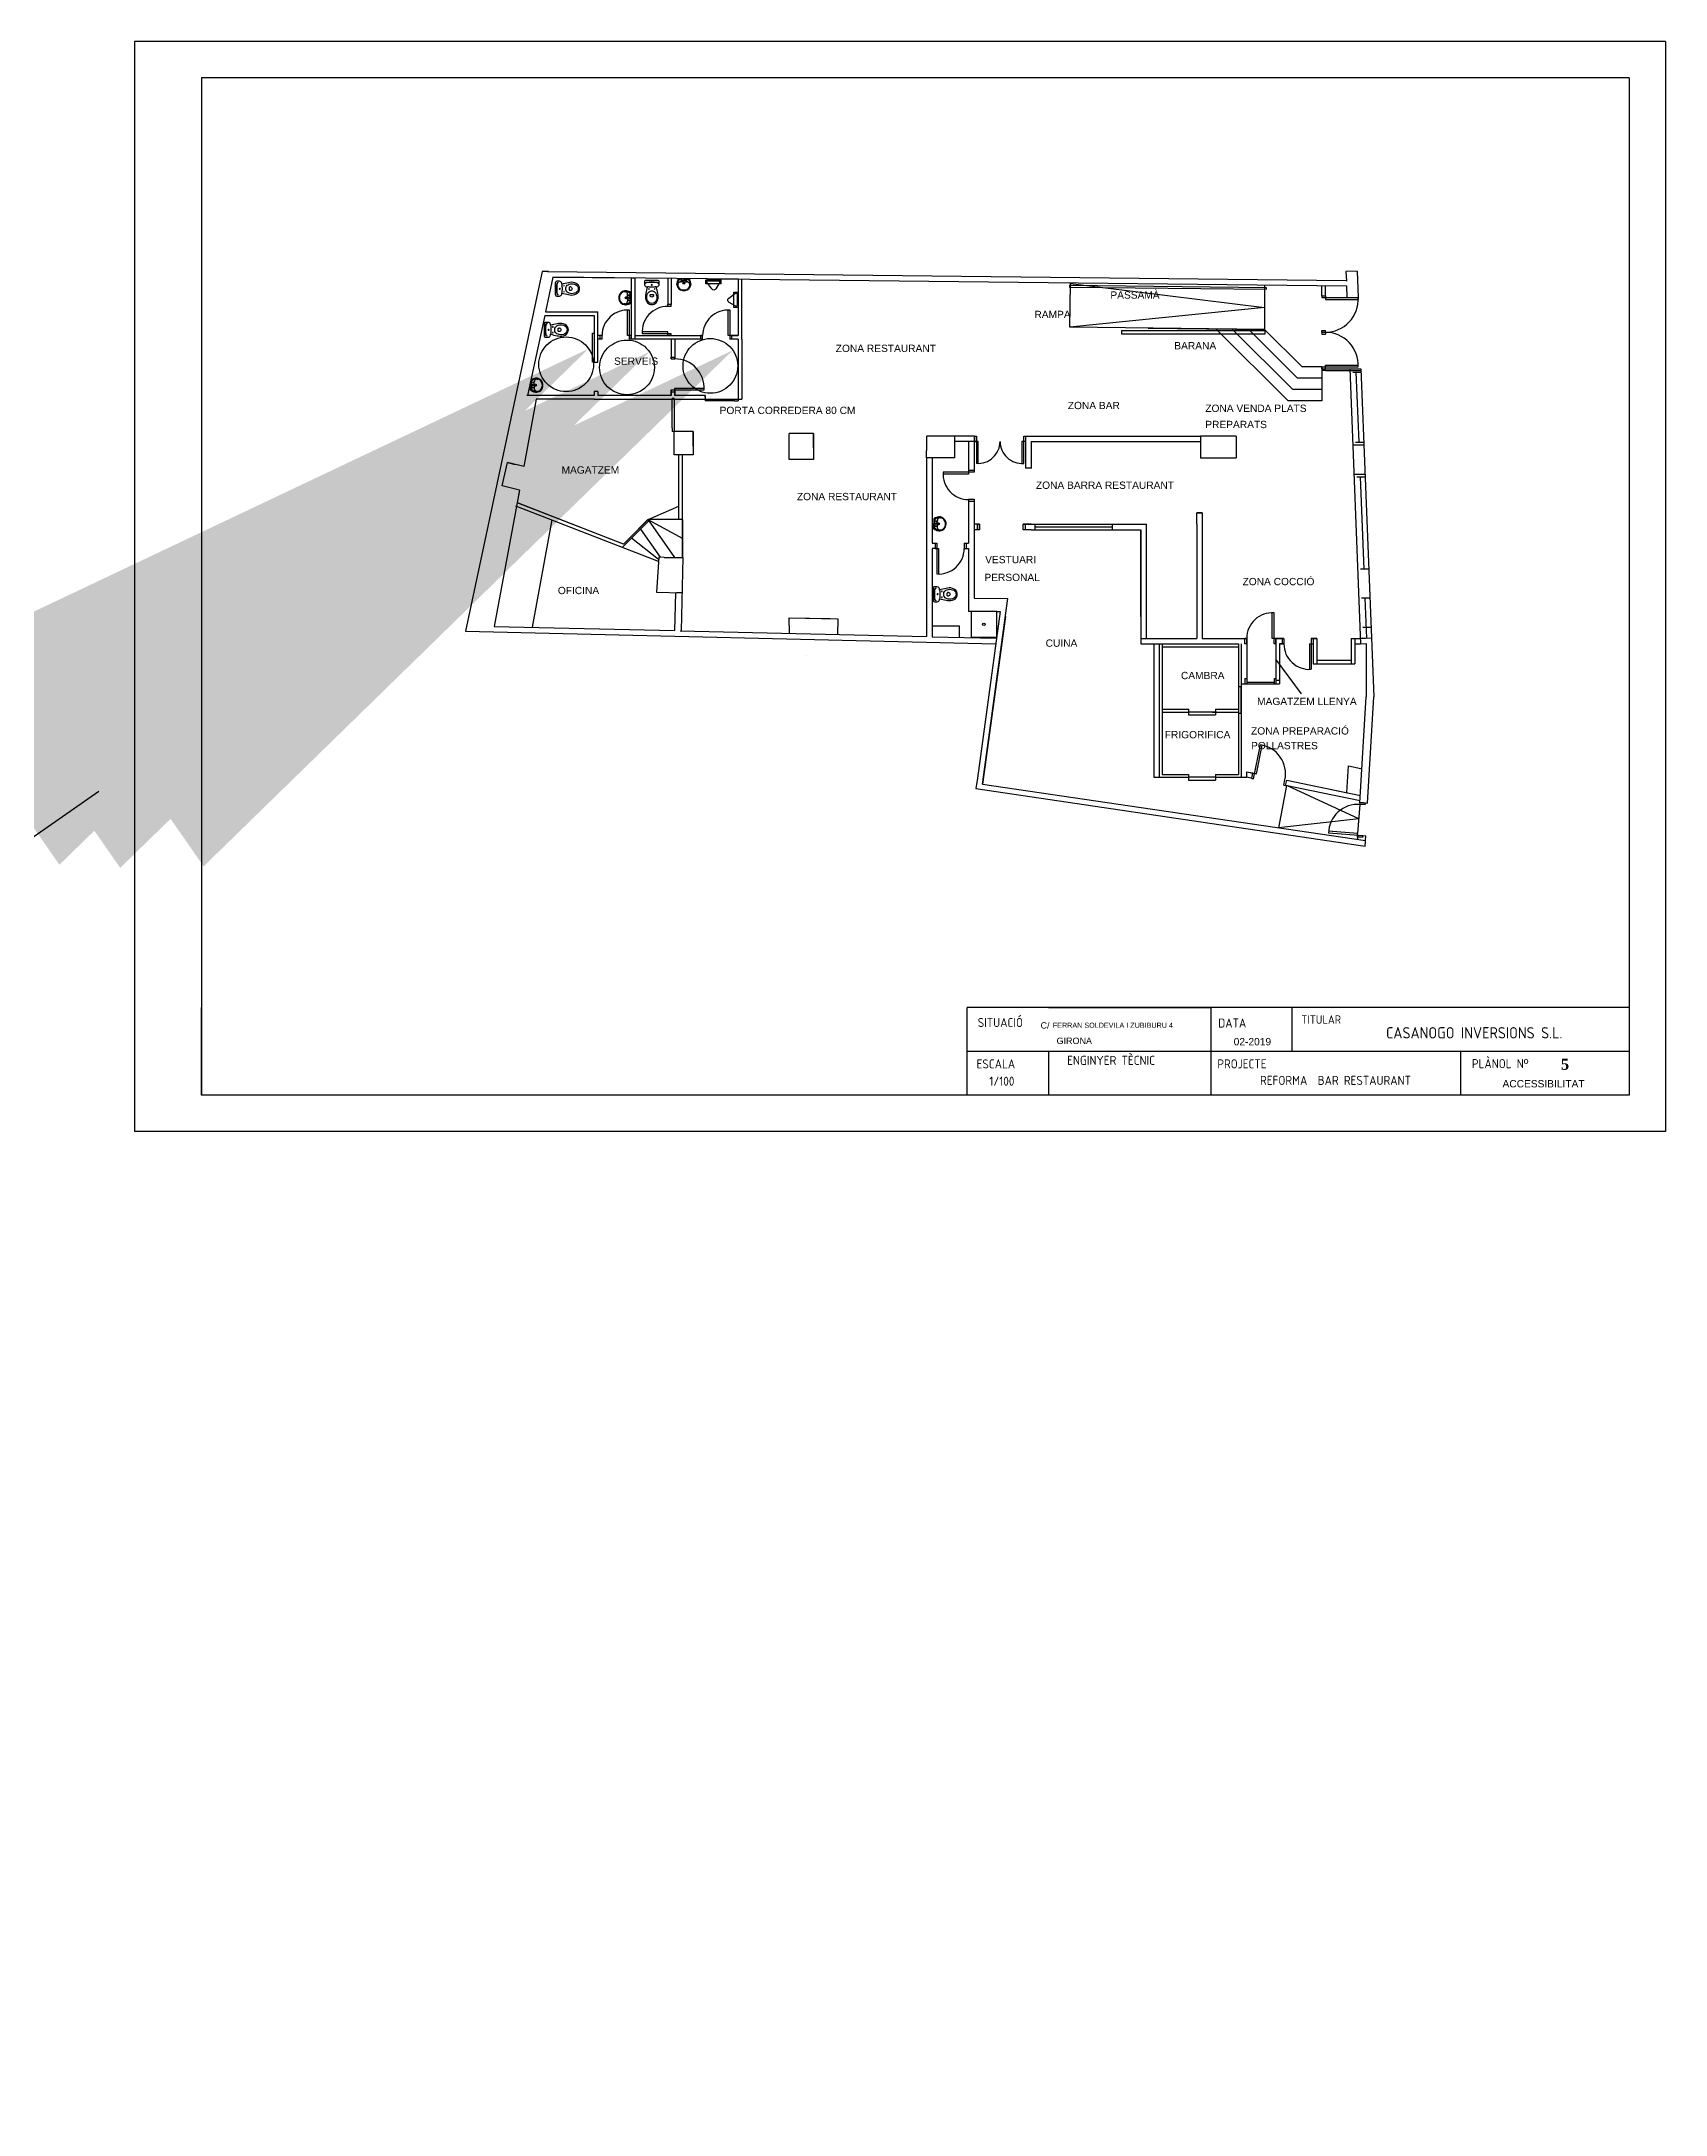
# Model space of a CAD drawing. Header units: millimetres. Extents: x 7 to 259, y -45 to 103.
# Drawn here: x 200.19 to 205.75, y 79.52 to 86.63 of the extents above; entities that cross this region are included whole.
import ezdxf

# ---------------------------------------------------------------- set-up
doc = ezdxf.new("R2010")
doc.units = ezdxf.units.MM
doc.linetypes.add('CONTINUA', pattern=[0])
doc.linetypes.add('LÍNEAS_OCULTAS2', pattern=[4.7625, 3.175, -1.5875])
for name, color, linetype in [('CAJETI1', 5, 'Continuous'), ('emergencia', 97, 'Continuous'), ('estructura', 5, 'Continuous'), ('maquiactual', 90, 'Continuous'), ('OFICINES', 6, 'Continuous'), ('portes', 4, 'Continuous'), ('texte', 140, 'Continuous')]:
    doc.layers.add(name, color=color, linetype=linetype)
doc.styles.add('ISO', font='isocp.shx')
doc.styles.get("Standard").update_dxf_attribs({"font": 'arial.ttf'})
doc.styles.add('TECHNICLIGHT', font='timesbd.ttf', dxfattribs={"height": 2})
doc.dimstyles.new('ISO-25', dxfattribs={"dimtxt": 2.5, "dimasz": 2.5, "dimexe": 1.25, "dimexo": 0.625, "dimtad": 1, "dimtxsty": 'Standard', "dimcen": 2.5, "dimadec": 0, "dimazin": 0, "dimtfac": 1, "dimtmove": 0, "dimatfit": 3, "dimfxl": 1, "dimarcsym": 0})

# ---------------------------------------------------------------- blocks, each defined once
blk = doc.blocks.new('VI-IN')
for p, q in [((-0.048, -0.423), (-0.048, -0.403)), ((0, -0.04), (-0.011, -0.04)), ((0, -0.04), (0.011, -0.04)), ((0.048, -0.423), (0.048, -0.403))]:
    blk.add_line(p, q)
blk.add_lwpolyline([(-0.163, -0.358, -0.0164), (-0.122, -0.18, -0.014244), (-0.146, -0.175, -0.379899), (-0.203, -0.112), (-0.203, -0.04, -0.414214), (-0.163, 0), (0, 0), (0.163, 0, -0.414214), (0.203, -0.04), (0.203, -0.112, -0.379899), (0.146, -0.175, -0.014244), (0.122, -0.18, -0.0164), (0.163, -0.358, -0.034533), (0.175, -0.44, -0.180901), (0.118, -0.613, -0.210568), (0, -0.665, -0.210568), (-0.118, -0.613, -0.180901), (-0.175, -0.44, -0.034533)], format="xyb", close=True)
for centre, radius in [((-0.08, -0.24), 0.0075), ((0, -0.122), 0.0135), ((0, -0.122), 0.0135), ((0.08, -0.24), 0.0075)]:
    blk.add_circle(centre, radius)
for centre, radius, start, end in [((-0.139, -0.089), 0.04, 96.2719, 180), ((-0.14, -0.096), 0.04, 96.2141, 169.7572), ((0, -1.201), 1.154, 90.0008, 97.203), ((0, -1.197), 1.157, 90.0008, 97.1409), ((0.079, -0.461), 0.216, 168.3805, 209.1161), ((0.112, -0.468), 0.25, 152.5973, 168.3805), ((0, 1.219), 1.404, 264.9986, 270), ((-0.007, -0.406), 0.116, 96.2419, 152.5973), ((0, -0.505), 0.126, 209.1161, 270), ((-0.033, -0.403), 0.015, 96.6492, 180), ((-0.018, -0.423), 0.03, 180, 233.1301), ((0, -0.399), 0.06, 233.1301, 270), ((0, -0.686), 0.3, 90, 96.6492), ((0, -0.47), 0.18, 90, 96.2419), ((0, -1.197), 1.157, 82.8591, 89.9992), ((0, -1.201), 1.154, 82.797, 89.9992), ((0, 1.219), 1.404, 270, 275.0014), ((0, -0.47), 0.18, 83.7581, 90), ((0, -0.686), 0.3, 83.3508, 90), ((0, -0.399), 0.06, 270, 306.8699), ((0, -0.505), 0.126, 270, 330.8839), ((0.007, -0.406), 0.116, 27.4027, 83.7581), ((0.033, -0.403), 0.015, 0, 83.3508), ((0.018, -0.423), 0.03, 306.8699, 0), ((-0.112, -0.468), 0.25, 11.6195, 27.4027), ((-0.079, -0.461), 0.216, 330.8839, 11.6195), ((0.139, -0.089), 0.04, 0, 83.7281), ((0.14, -0.096), 0.04, 10.2428, 83.7859)]:
    blk.add_arc(centre, radius, start, end)
blk = doc.blocks.new('Vic-WC')
at = {"xscale": -1}
blk.add_blockref('VI-IN', (0, 0), dxfattribs=at)
blk = doc.blocks.new('*D40')
at = {"layer": 'Defpoints', "color": 0, "linetype": 'LÍNEAS_OCULTAS2', "transparency": 16777216}
for p in [(202.0618, 85.5769), (201.9079, 85.4698)]:
    blk.add_point(p, dxfattribs=at)
at = {"layer": 'maquiactual', "color": 0, "linetype": 'LÍNEAS_OCULTAS2', "lineweight": -2, "transparency": 16777216}
blk.add_line((193.3718, 79.5334), (200.0093, 84.1495), dxfattribs=at)
at = {"layer": 'maquiactual', "color": 0, "linetype": 'LÍNEAS_OCULTAS2', "transparency": 16777216}
blk.add_solid([(199.7714, 84.4916), (200.2472, 83.8074), (202.0618, 85.5769)], dxfattribs=at)
at = {"layer": 'maquiactual', "color": 0, "linetype": 'LÍNEAS_OCULTAS2', "transparency": 16777216, "insert": (194.4497, 82.8743), "char_height": 2.5, "attachment_point": 5, "rotation": 34.81673}
blk.add_mtext('1,5', dxfattribs=at)
blk = doc.blocks.new('*D41')
at = {"layer": 'Defpoints', "color": 0, "linetype": 'LÍNEAS_OCULTAS2', "transparency": 16777216}
for p in [(202.2703, 85.5662), (202.1164, 85.4592)]:
    blk.add_point(p, dxfattribs=at)
at = {"layer": 'maquiactual', "color": 0, "linetype": 'LÍNEAS_OCULTAS2', "lineweight": -2, "transparency": 16777216}
blk.add_line((193.5802, 79.5227), (200.2178, 84.1388), dxfattribs=at)
at = {"layer": 'maquiactual', "color": 0, "linetype": 'LÍNEAS_OCULTAS2', "transparency": 16777216}
blk.add_solid([(199.9799, 84.4809), (200.4557, 83.7968), (202.2703, 85.5662)], dxfattribs=at)
at = {"layer": 'maquiactual', "color": 0, "linetype": 'LÍNEAS_OCULTAS2', "transparency": 16777216, "insert": (194.6582, 82.8636), "char_height": 2.5, "attachment_point": 5, "rotation": 34.81673}
blk.add_mtext('1,5', dxfattribs=at)
blk = doc.blocks.new('*D42')
at = {"layer": 'Defpoints', "color": 0, "linetype": 'LÍNEAS_OCULTAS2', "transparency": 16777216}
for p in [(202.5563, 85.5716), (202.4024, 85.4645)]:
    blk.add_point(p, dxfattribs=at)
at = {"layer": 'maquiactual', "color": 0, "linetype": 'LÍNEAS_OCULTAS2', "lineweight": -2, "transparency": 16777216}
blk.add_line((193.8662, 79.5281), (200.5038, 84.1442), dxfattribs=at)
at = {"layer": 'maquiactual', "color": 0, "linetype": 'LÍNEAS_OCULTAS2', "transparency": 16777216}
blk.add_solid([(200.2659, 84.4863), (200.7417, 83.8021), (202.5563, 85.5716)], dxfattribs=at)
at = {"layer": 'maquiactual', "color": 0, "linetype": 'LÍNEAS_OCULTAS2', "transparency": 16777216, "insert": (194.9442, 82.869), "char_height": 2.5, "attachment_point": 5, "rotation": 34.81673}
blk.add_mtext('1,5', dxfattribs=at)

msp = doc.modelspace()

# ---------------------------------------------------------------- linework, layer by layer
at = {"color": 6}
for p, q in [((202.3705, 85.8176), (202.3882, 85.8176)), ((202.3705, 85.8176), (202.406, 85.8176)), ((202.3785, 85.8062), (202.3766, 85.8062)), ((202.3882, 85.8152), (202.3767, 85.8152)), ((202.3882, 85.8062), (202.3785, 85.8062)), ((202.3882, 85.8152), (202.3997, 85.8152)), ((202.3882, 85.8062), (202.398, 85.8062)), ((202.398, 85.8062), (202.3999, 85.8062)), ((202.1952, 85.7613), (202.1952, 85.7632)), ((202.1952, 85.7515), (202.1952, 85.7613)), ((202.1952, 85.7515), (202.1952, 85.7417)), ((202.1952, 85.7417), (202.1952, 85.7399)), ((202.2042, 85.7515), (202.2042, 85.763)), ((202.2042, 85.7515), (202.2042, 85.74)), ((202.2066, 85.7692), (202.2066, 85.7515)), ((202.2066, 85.7692), (202.2066, 85.7338)), ((201.8628, 85.4349), (201.8643, 85.4704)), ((201.8628, 85.4349), (201.8636, 85.4526)), ((201.866, 85.4525), (201.8655, 85.4411)), ((201.866, 85.4525), (201.8664, 85.464)), ((201.8749, 85.4522), (201.8745, 85.4424)), ((201.8745, 85.4424), (201.8745, 85.4405)), ((201.8749, 85.4522), (201.8753, 85.4619)), ((201.8753, 85.4619), (201.8754, 85.4638)), ((203.2452, 84.9595), (203.2466, 84.9949)), ((203.2452, 84.9595), (203.2459, 84.9772)), ((203.2483, 84.9771), (203.2478, 84.9656)), ((203.2483, 84.9771), (203.2488, 84.9886)), ((203.2569, 84.967), (203.2568, 84.9651)), ((203.2573, 84.9767), (203.2569, 84.967)), ((203.2573, 84.9767), (203.2577, 84.9865)), ((203.2577, 84.9865), (203.2577, 84.9884))]:
    msp.add_line(p, q, dxfattribs=at)
for p, q in [((204.7176, 84.5853), (204.7176, 84.5842)), ((204.431, 84.44), (204.431, 84.4275)), ((204.662, 84.0552), (204.6673, 84.1466))]:
    msp.add_line(p, q)
for centre, radius in [((202.3798, 85.8103), 0.00161), ((202.3882, 85.8015), 0.00322), ((202.3882, 85.8015), 0.00211), ((202.3882, 85.8108), 0.00161), ((202.3967, 85.8103), 0.00161), ((202.1905, 85.7515), 0.00322), ((202.1905, 85.7515), 0.00211), ((202.1993, 85.76), 0.00161), ((202.1993, 85.7431), 0.00161), ((202.1998, 85.7515), 0.00161), ((201.8703, 85.4524), 0.00161), ((201.8705, 85.4439), 0.00161), ((201.8711, 85.4608), 0.00161), ((201.8796, 85.452), 0.00322), ((201.8796, 85.452), 0.00211), ((203.2526, 84.9769), 0.00161), ((203.2528, 84.9685), 0.00161), ((203.2535, 84.9853), 0.00161), ((203.262, 84.9766), 0.00322), ((203.262, 84.9766), 0.00211)]:
    msp.add_circle(centre, radius, dxfattribs=at)
for centre, radius, start, end in [((202.186, 85.7679), 0.0382, 279.93381, 279.93381), ((202.3719, 85.7969), 0.0382, 9.93381, 9.93381), ((202.3871, 85.7982), 0.0226, 174.81295, 186.58061), ((202.4046, 85.7969), 0.0401, 171.96112, 175.30786), ((202.3869, 85.7987), 0.0225, 187.83248, 262.7669), ((202.4055, 85.7969), 0.041, 150.4514, 172.13589), ((202.3871, 85.7982), 0.0207, 174.81295, 186.58061), ((202.4046, 85.7969), 0.0382, 171.85975, 175.30786), ((202.3869, 85.7987), 0.0205, 187.83248, 262.7669), ((202.3858, 85.7988), 0.0194, 143.50796, 169.4742), ((202.3794, 85.795), 0.0122, 129.13753, 203.48929), ((202.3705, 85.8168), 0.000804, 90, 150.4514), ((202.3917, 85.795), 0.0264, 135.30897, 144.52815), ((202.3769, 85.7978), 0.00841, 92.14023, 128.23376), ((202.3767, 85.8098), 0.00533, 90, 135.30897), ((202.3896, 85.7987), 0.0205, 277.2331, 352.16752), ((202.3896, 85.7987), 0.0225, 277.2331, 352.16752), ((202.3997, 85.8098), 0.00533, 44.69103, 90), ((202.3995, 85.7978), 0.00841, 51.76624, 87.85977), ((202.3847, 85.795), 0.0264, 35.47185, 44.69103), ((202.3971, 85.795), 0.0122, 336.51071, 50.86247), ((202.406, 85.8168), 0.000804, 29.5486, 90), ((202.3906, 85.7988), 0.0194, 10.5258, 36.49204), ((202.371, 85.7969), 0.041, 7.86411, 29.5486), ((202.3719, 85.7969), 0.0382, 4.69214, 8.14025), ((202.3894, 85.7982), 0.0207, 353.41939, 5.18705), ((202.3719, 85.7969), 0.0401, 4.69214, 8.03888), ((202.3894, 85.7982), 0.0226, 353.41939, 5.18705), ((202.1983, 85.7515), 0.0332, 172.78029, 180), ((202.1983, 85.7515), 0.0332, 180, 187.21971), ((202.1877, 85.7529), 0.0225, 97.83248, 172.7669), ((202.1877, 85.7502), 0.0225, 187.2331, 262.16752), ((202.1983, 85.7515), 0.0313, 172.78029, 187.21971), ((202.1877, 85.7529), 0.0205, 97.83248, 172.7669), ((202.1877, 85.7502), 0.0205, 187.2331, 262.16752), ((202.184, 85.7604), 0.0122, 39.13753, 113.48929), ((202.184, 85.7427), 0.0122, 246.51071, 320.86247), ((202.1872, 85.7526), 0.0226, 84.81295, 96.58061), ((202.1872, 85.7504), 0.0226, 263.41939, 275.18705), ((202.1872, 85.7526), 0.0207, 84.81295, 96.58061), ((202.1872, 85.7504), 0.0207, 263.41939, 275.18705), ((202.186, 85.7352), 0.0382, 81.85975, 85.30786), ((202.186, 85.7679), 0.0382, 274.69214, 278.14025), ((202.186, 85.7352), 0.0401, 81.96112, 85.30786), ((202.186, 85.7679), 0.0401, 274.69214, 278.03888), ((202.1878, 85.7539), 0.0194, 53.50796, 79.4742), ((202.1878, 85.7491), 0.0194, 280.5258, 306.49204), ((202.186, 85.7343), 0.041, 60.4514, 82.13589), ((202.186, 85.7688), 0.041, 277.86411, 299.5486), ((202.1868, 85.7628), 0.00841, 2.14023, 38.23376), ((202.1868, 85.7402), 0.00841, 321.76624, 357.85977), ((202.184, 85.748), 0.0264, 45.30897, 54.52815), ((202.184, 85.755), 0.0264, 305.47185, 314.69103), ((202.1988, 85.763), 0.00533, 0, 45.30897), ((202.1988, 85.74), 0.00533, 314.69103, 0), ((202.2058, 85.7692), 0.000804, 0, 60.4514), ((202.2058, 85.7338), 0.000804, 299.5486, 0), ((202.3882, 85.8093), 0.0332, 262.78029, 270), ((202.3882, 85.8093), 0.0313, 262.78029, 277.21971), ((202.3882, 85.8093), 0.0332, 270, 277.21971), ((201.8835, 85.4355), 0.0382, 97.64159, 97.64159), ((201.8636, 85.4349), 0.000804, 177.70778, 238.15918), ((201.8849, 85.469), 0.041, 238.15918, 259.84367), ((201.8651, 85.4703), 0.000804, 117.25639, 177.70778), ((201.8835, 85.4346), 0.041, 95.5719, 117.25639), ((201.8708, 85.4409), 0.00533, 177.70778, 223.01675), ((201.8717, 85.4638), 0.00533, 132.39881, 177.70778), ((201.8862, 85.4552), 0.0264, 223.01675, 232.23593), ((201.886, 85.4482), 0.0264, 123.17964, 132.39881), ((201.8822, 85.4495), 0.0194, 231.21575, 257.18198), ((201.8824, 85.4543), 0.0194, 98.23359, 124.19982), ((201.8829, 85.4405), 0.00841, 179.84802, 215.94154), ((201.8838, 85.4632), 0.00841, 139.47403, 175.56755), ((201.8858, 85.4429), 0.0122, 216.84532, 291.19708), ((201.8865, 85.4606), 0.0122, 64.21849, 138.57025), ((201.8835, 85.4355), 0.0401, 92.39992, 95.74667), ((201.8835, 85.4355), 0.0382, 92.39992, 95.84804), ((201.883, 85.453), 0.0226, 81.12717, 92.89484), ((201.883, 85.453), 0.0207, 81.12717, 92.89484), ((201.8824, 85.4505), 0.0205, 275.54027, 350.47468), ((201.8824, 85.4505), 0.0225, 275.54027, 350.47468), ((201.8825, 85.4532), 0.0205, 4.94089, 79.8753), ((201.8825, 85.4532), 0.0225, 4.94089, 79.8753), ((201.8718, 85.4523), 0.0313, 350.48807, 4.92749), ((201.8718, 85.4523), 0.0332, 350.48807, 357.70778), ((201.8718, 85.4523), 0.0332, 357.70778, 4.92749), ((201.8848, 85.4681), 0.0401, 259.6689, 263.01565), ((201.8848, 85.4681), 0.0382, 259.56753, 263.01565), ((201.8829, 85.4507), 0.0226, 262.52073, 274.28839), ((201.8829, 85.4507), 0.0207, 262.52073, 274.28839), ((203.2659, 84.96), 0.0382, 97.64159, 97.64159), ((203.246, 84.9594), 0.000804, 177.70778, 238.15918), ((203.2672, 84.9936), 0.041, 238.15918, 259.84367), ((203.2474, 84.9949), 0.000804, 117.25639, 177.70778), ((203.2658, 84.9591), 0.041, 95.5719, 117.25639), ((203.2532, 84.9654), 0.00533, 177.70778, 223.01675), ((203.2541, 84.9884), 0.00533, 132.39881, 177.70778), ((203.2686, 84.9798), 0.0264, 223.01675, 232.23593), ((203.2683, 84.9728), 0.0264, 123.17964, 132.39881), ((203.2645, 84.974), 0.0194, 231.21575, 257.18198), ((203.2647, 84.9789), 0.0194, 98.23359, 124.19982), ((203.2652, 84.9651), 0.00841, 179.84802, 215.94154), ((203.2661, 84.9877), 0.00841, 139.47403, 175.56755), ((203.2681, 84.9675), 0.0122, 216.84532, 291.19708), ((203.2688, 84.9851), 0.0122, 64.21849, 138.57025), ((203.2672, 84.9927), 0.0401, 259.6689, 263.01565), ((203.2672, 84.9927), 0.0382, 259.56753, 263.01565), ((203.2659, 84.96), 0.0401, 92.39992, 95.74667), ((203.2659, 84.96), 0.0382, 92.39992, 95.84804), ((203.2652, 84.9753), 0.0226, 262.52073, 274.28839), ((203.2652, 84.9753), 0.0207, 262.52073, 274.28839), ((203.2653, 84.9776), 0.0226, 81.12717, 92.89484), ((203.2653, 84.9776), 0.0207, 81.12717, 92.89484), ((203.2647, 84.9751), 0.0205, 275.54027, 350.47468), ((203.2647, 84.9751), 0.0225, 275.54027, 350.47468), ((203.2648, 84.9778), 0.0205, 4.94089, 79.8753), ((203.2648, 84.9778), 0.0225, 4.94089, 79.8753), ((203.2541, 84.9769), 0.0313, 350.48807, 4.92749), ((203.2541, 84.9769), 0.0332, 350.48807, 357.70778), ((203.2541, 84.9769), 0.0332, 357.70778, 4.92749)]:
    msp.add_arc(centre, radius, start, end, dxfattribs=at)
at = {"color": 6, "linetype": 'ByBlock'}
for p in [(202.3645, 85.7984), (202.3672, 85.7951), (202.3785, 85.8062), (202.3861, 85.8015), (202.3872, 85.8099), (202.3893, 85.8119), (202.3903, 85.8015), (202.4092, 85.7954), (202.412, 85.798), (202.1671, 85.7515), (202.1842, 85.7725), (202.1844, 85.7305), (202.187, 85.7277), (202.1874, 85.7753), (202.1905, 85.7536), (202.1905, 85.7494), (202.1952, 85.7613), (202.1989, 85.7526), (202.201, 85.7505), (202.3882, 85.778), (201.8692, 85.4534), (201.8712, 85.4513), (201.8745, 85.4424), (201.8795, 85.4499), (201.8797, 85.4541), (201.8841, 85.4756), (201.8866, 85.4727), (201.9031, 85.451), (201.8818, 85.4281), (201.8851, 85.4307), (203.2516, 84.978), (203.2535, 84.9759), (203.2569, 84.967), (203.2619, 84.9744), (203.262, 84.9787), (203.2641, 84.9527), (203.2664, 85.0002), (203.2675, 84.9553), (203.2689, 84.9973), (203.2854, 84.9756)]:
    msp.add_point(p, dxfattribs=at)
at = {"layer": 'CAJETI1'}
for p, q in [((200.5044, 86.6303), (200.5044, 82.8928)), ((203.1294, 86.6303), (200.5044, 86.6303)), ((205.7544, 86.6303), (203.1294, 86.6303)), ((205.7544, 86.6303), (205.7544, 82.8928)), ((200.7349, 86.5053), (200.7349, 83.0178)), ((203.1294, 82.8928), (200.5044, 82.8928)), ((205.7544, 82.8928), (203.1294, 82.8928))]:
    msp.add_line(p, q, dxfattribs=at)
at = {"layer": 'CAJETI1', "color": 5}
for p, q in [((205.6294, 86.5053), (200.7349, 86.5053)), ((205.6294, 86.5053), (205.6294, 83.0178)), ((205.6294, 83.3178), (203.3599, 83.3178)), ((205.6294, 83.1678), (203.3599, 83.1678)), ((205.6294, 83.0178), (200.7349, 83.0178))]:
    msp.add_line(p, q, dxfattribs=at)
at = {"layer": 'CAJETI1', "linetype": 'CONTINUA'}
for p, q in [((200.7349, 83.0178), (200.7349, 83.3178)), ((203.3599, 83.0178), (203.3599, 83.3178))]:
    msp.add_line(p, q, dxfattribs=at)
at = {"layer": 'emergencia', "color": 5}
for p, q in [((203.6383, 83.3178), (204.1951, 83.3178)), ((204.1951, 83.3178), (204.1951, 83.0178)), ((204.4732, 83.3178), (204.4732, 83.1678)), ((203.6383, 83.1678), (203.6383, 83.0178)), ((205.0514, 83.1678), (205.0514, 83.0178))]:
    msp.add_line(p, q, dxfattribs=at)
at = {"layer": 'estructura'}
for p, q in [((201.9021, 85.8421), (201.6395, 84.6087)), ((201.924, 85.8413), (201.9019, 85.8413)), ((201.9391, 85.8224), (201.9138, 85.7034)), ((201.9207, 85.8413), (204.6598, 85.8107)), ((202.5741, 85.8153), (201.9391, 85.8224)), ((201.9391, 85.8224), (202.2078, 85.8194)), ((202.2078, 85.8194), (202.2203, 85.8194)), ((202.2078, 85.8194), (202.2078, 85.8194)), ((202.2078, 85.8194), (202.2203, 85.8194)), ((202.2078, 85.8194), (202.2078, 85.6093)), ((202.2203, 85.8194), (202.2203, 85.6093)), ((202.2203, 85.8193), (202.2203, 85.6218)), ((202.3328, 85.818), (202.3328, 85.728)), ((202.3453, 85.8179), (202.3453, 85.728)), ((202.5127, 85.816), (204.6605, 85.792)), ((202.5741, 85.8153), (202.5741, 85.6218)), ((202.5866, 85.6093), (202.5866, 85.8152)), ((203.7121, 85.6503), (203.7138, 85.8003)), ((203.7138, 85.8003), (204.3796, 85.7178)), ((204.3796, 85.7936), (204.3796, 85.6428)), ((204.3796, 85.7928), (204.3796, 85.6428)), ((204.5754, 85.7583), (204.5754, 85.7907)), ((204.5879, 85.7583), (204.5879, 85.7905)), ((204.6969, 85.8432), (204.6586, 85.8417)), ((204.6586, 85.8417), (204.6599, 85.8085)), ((204.6605, 85.792), (204.6621, 85.7521)), ((204.6969, 85.8432), (204.7004, 85.7521)), ((204.3796, 85.7182), (203.7121, 85.6503)), ((204.5754, 85.7583), (204.5879, 85.7583)), ((204.6621, 85.7521), (204.7004, 85.7521)), ((201.9111, 85.6909), (201.8527, 85.4168)), ((201.9111, 85.6909), (202.0813, 85.6909)), ((201.9138, 85.7034), (202.0938, 85.7034)), ((202.0813, 85.6909), (202.0813, 85.5304)), ((202.0938, 85.5304), (202.0938, 85.7034)), ((204.3796, 85.6428), (203.7121, 85.6503)), ((203.9802, 85.6473), (204.3796, 85.6428)), ((202.1015, 85.6221), (202.0938, 85.6221)), ((202.1015, 85.6093), (202.0938, 85.6093)), ((202.4528, 85.6093), (202.2078, 85.6093)), ((202.2203, 85.6218), (202.4528, 85.6218)), ((202.3578, 85.6093), (202.3453, 85.6093)), ((202.3453, 85.6093), (202.3453, 85.542)), ((202.3578, 85.6093), (202.3578, 85.542)), ((202.5528, 85.6218), (202.5741, 85.6218)), ((202.5741, 85.6218), (202.5528, 85.6218)), ((202.5741, 85.6093), (202.5528, 85.6093)), ((202.5741, 85.6093), (202.5741, 85.542)), ((202.5866, 85.6093), (202.5866, 85.4043)), ((204.4605, 85.3983), (204.2129, 85.6447)), ((204.4765, 85.4371), (204.2685, 85.6441)), ((204.4925, 85.4758), (204.324, 85.6435)), ((204.5085, 85.5146), (204.3796, 85.6428)), ((202.0813, 85.5304), (202.0938, 85.5304)), ((202.5741, 85.542), (202.5741, 85.4043)), ((204.5754, 85.5146), (204.5085, 85.5146)), ((204.5754, 85.5146), (204.5754, 85.4758)), ((204.5754, 85.5083), (204.5879, 85.5083)), ((204.5754, 85.5083), (204.5754, 85.5021)), ((204.5879, 85.5083), (204.71, 85.5083)), ((204.6717, 85.5083), (204.7088, 84.565)), ((204.71, 85.5083), (204.7543, 84.3828)), ((202.3453, 85.4358), (202.3453, 85.4168)), ((202.3453, 85.4168), (202.3453, 85.4358)), ((202.3578, 85.4168), (202.3578, 85.442)), ((202.3578, 85.4358), (202.3578, 85.4168)), ((204.5754, 85.4371), (204.4765, 85.4371)), ((204.4812, 85.4871), (204.4812, 85.4871)), ((204.5754, 85.4758), (204.4925, 85.4758)), ((204.5879, 85.5021), (204.5754, 85.5021)), ((204.5754, 85.4758), (204.5754, 85.4371)), ((204.5754, 85.4371), (204.5754, 85.3983)), ((204.5879, 85.5021), (204.71, 85.5021)), ((201.882, 85.4043), (201.8392, 85.1725)), ((201.882, 85.4043), (201.8392, 85.1725)), ((202.0813, 85.4168), (201.8501, 85.4168)), ((202.0813, 85.4168), (201.8501, 85.4168)), ((202.0813, 85.4168), (201.8527, 85.4168)), ((202.0813, 85.4043), (201.882, 85.4043)), ((202.0813, 85.4304), (202.0813, 85.4168)), ((202.0938, 85.4304), (202.0813, 85.4304)), ((202.0813, 85.4043), (202.5866, 85.4043)), ((202.0938, 85.4304), (202.0938, 85.4168)), ((202.3453, 85.4168), (202.0938, 85.4168)), ((202.3453, 85.4295), (202.3578, 85.4295)), ((202.4616, 85.4168), (202.3578, 85.4168)), ((202.4616, 85.4168), (202.4616, 85.4043)), ((204.5754, 85.3983), (204.4605, 85.3983)), ((202.4197, 85.2931), (202.3547, 85.2931)), ((202.3547, 85.2131), (202.3547, 85.2931)), ((202.4197, 85.2431), (202.4197, 85.2931)), ((202.4197, 85.2931), (202.4197, 85.2131)), ((202.4197, 85.2865), (202.4197, 85.2131)), ((202.7497, 85.1965), (202.7497, 85.2865)), ((202.7829, 85.2865), (202.7497, 85.2865)), ((202.8329, 85.2865), (202.7829, 85.2865)), ((202.8329, 85.2865), (202.8324, 85.1965)), ((202.8329, 85.2365), (202.8329, 85.2865)), ((202.8329, 85.2865), (202.8329, 85.1965)), ((202.8329, 85.2365), (202.8329, 85.2365)), ((203.2207, 85.2025), (203.2207, 85.2279)), ((203.385, 85.2775), (203.2209, 85.2775)), ((203.3161, 85.2775), (203.2209, 85.2775)), ((203.2209, 85.2279), (203.2209, 85.2775)), ((203.3161, 85.2775), (203.3161, 85.2279)), ((203.3161, 85.2775), (203.3161, 85.2025)), ((203.3809, 85.2588), (203.3161, 85.2588)), ((203.3647, 85.2588), (203.3647, 85.1594)), ((203.385, 85.2588), (203.3733, 85.2588)), ((203.385, 85.2588), (203.3733, 85.2588)), ((203.3834, 85.2588), (203.3834, 85.1594)), ((203.385, 85.2775), (203.385, 85.2588)), ((203.385, 85.2775), (203.3912, 85.2775)), ((203.385, 85.2588), (203.3975, 85.2588)), ((203.5537, 85.2775), (204.1595, 85.2775)), ((203.5599, 85.2775), (203.5599, 85.1675)), ((203.5787, 85.2588), (204.1595, 85.2588)), ((203.5787, 85.2588), (203.5787, 85.1821)), ((203.5787, 85.2588), (203.5787, 85.1663)), ((204.282, 85.2775), (204.1595, 85.2775)), ((204.1595, 85.2775), (204.1595, 85.2025)), ((204.282, 85.2775), (204.282, 85.2275)), ((204.282, 85.2775), (204.282, 85.2025)), ((204.7204, 85.2458), (204.682, 85.2458)), ((204.7204, 85.2458), (204.6916, 85.2458)), ((201.7648, 85.1072), (201.784, 85.1862)), ((201.784, 85.1862), (201.784, 85.1862)), ((201.784, 85.1862), (201.8104, 85.1797)), ((201.8392, 85.1725), (201.784, 85.1862)), ((202.4197, 85.2131), (202.3547, 85.2131)), ((202.3706, 84.9913), (202.3706, 85.2131)), ((202.3831, 84.8612), (202.3831, 85.2131)), ((202.8329, 85.1965), (202.7497, 85.1965)), ((203.2207, 85.2025), (203.2207, 84.5897)), ((203.3161, 85.2025), (203.2207, 85.2025)), ((203.2395, 85.2025), (203.2395, 84.9302)), ((203.2395, 85.2025), (203.2395, 84.9115)), ((203.5787, 85.1675), (203.5599, 85.1675)), ((204.1595, 85.2025), (204.282, 85.2025)), ((201.8244, 85.0924), (201.7381, 84.6249)), ((201.8244, 85.0924), (201.7648, 85.1072)), ((201.8244, 85.0924), (201.8214, 85.0761)), ((204.7256, 85.1459), (204.6873, 85.1459)), ((204.7243, 85.1459), (204.6955, 85.1459)), ((202.3013, 84.8468), (201.8117, 85.0365)), ((202.1815, 84.9066), (201.8162, 85.0481)), ((202.1817, 84.9068), (201.8175, 85.0479)), ((202.2654, 84.9918), (202.3706, 85.0372)), ((203.3645, 85.0608), (203.3645, 84.9105)), ((203.3832, 85.0608), (203.3832, 84.722)), ((204.147, 84.975), (204.147, 85.0144)), ((204.147, 85.0144), (204.1657, 85.0144)), ((204.1657, 85.0138), (204.147, 85.0138)), ((204.1657, 85.0144), (204.1657, 84.5838)), ((201.9357, 84.9896), (201.8677, 84.6219)), ((202.2399, 84.9584), (202.1772, 84.8949)), ((202.1815, 84.9066), (202.2654, 84.9918)), ((202.2648, 84.9912), (202.233, 84.9594)), ((202.2671, 84.986), (202.2399, 84.9584)), ((202.2399, 84.9584), (202.3072, 84.8621)), ((202.2648, 84.9912), (202.3851, 84.9262)), ((202.3851, 84.9912), (202.2654, 84.9918)), ((202.2662, 84.9905), (202.3565, 84.8612)), ((202.3453, 84.9914), (202.3054, 84.9913)), ((202.3851, 84.9912), (202.3453, 84.9914)), ((202.3851, 84.8612), (202.3851, 84.9912)), ((203.4019, 84.975), (203.3835, 84.975)), ((203.4019, 84.9563), (203.3835, 84.9563)), ((203.3957, 84.9754), (203.3957, 84.9563)), ((203.5787, 84.975), (203.5519, 84.975)), ((203.5787, 84.9563), (203.5519, 84.9563)), ((203.5582, 84.975), (203.5919, 84.975)), ((203.5787, 84.975), (203.9745, 84.975)), ((203.5787, 84.9563), (203.9557, 84.9563)), ((203.5919, 84.975), (203.5919, 84.9563)), ((203.5919, 84.975), (203.8569, 84.975)), ((203.5974, 84.975), (203.9745, 84.975)), ((203.8569, 84.975), (203.8569, 84.9563)), ((203.9557, 84.6587), (203.9557, 84.9563)), ((203.9557, 84.9563), (203.9557, 84.565)), ((203.9745, 84.5838), (203.9745, 84.975)), ((204.147, 84.975), (204.147, 84.5838)), ((202.3018, 84.8542), (202.2093, 84.9274)), ((203.2395, 84.9105), (203.2558, 84.9105)), ((203.2558, 84.8918), (203.2395, 84.8918)), ((203.2395, 84.8918), (203.2395, 84.5893)), ((203.3558, 84.9105), (203.3645, 84.9105)), ((203.3558, 84.8918), (203.3645, 84.8918)), ((203.3645, 84.8918), (203.3645, 84.6755)), ((202.3023, 84.8616), (202.2948, 84.7419)), ((202.3213, 84.8612), (202.3023, 84.8624)), ((202.3213, 84.8612), (202.3851, 84.8612)), ((202.3851, 84.8612), (202.3792, 84.6097)), ((204.7371, 84.8213), (204.7083, 84.8213)), ((202.2948, 84.7419), (202.3823, 84.7398)), ((202.3598, 84.7403), (202.3567, 84.6102)), ((202.3823, 84.7398), (202.3635, 84.7398)), ((203.3832, 84.722), (203.4994, 84.7207)), ((202.7509, 84.6009), (202.7498, 84.6546)), ((202.7498, 84.6546), (202.8895, 84.6515)), ((202.7498, 84.6546), (202.916, 84.6509)), ((202.916, 84.6509), (202.9147, 84.597)), ((203.3734, 84.6755), (203.3645, 84.6755)), ((203.4734, 84.6755), (203.3948, 84.1042)), ((203.4118, 84.0842), (203.4994, 84.7207)), ((203.4909, 84.6587), (203.4118, 84.0842)), ((203.4609, 84.6755), (203.4734, 84.6755)), ((204.741, 84.7213), (204.7122, 84.7213)), ((201.6373, 84.5985), (201.6373, 84.5982)), ((201.6395, 84.6087), (203.4582, 84.5655)), ((201.7346, 84.6064), (201.7345, 84.6056)), ((201.7381, 84.6249), (202.3567, 84.6102)), ((202.3754, 84.6098), (203.2207, 84.5897)), ((202.7585, 84.6279), (202.7585, 84.6279)), ((203.3334, 84.626), (203.2395, 84.626)), ((203.2395, 84.5893), (203.4608, 84.584)), ((203.3334, 84.5885), (203.3334, 84.626)), ((203.9557, 84.5838), (204.147, 84.5838)), ((204.1657, 84.5838), (204.3184, 84.5838)), ((204.3185, 84.5838), (204.3185, 84.5276)), ((204.4185, 84.5838), (204.4185, 84.44)), ((204.4457, 84.5838), (204.4185, 84.5838)), ((204.4185, 84.5838), (204.4457, 84.5838)), ((204.4185, 84.5838), (204.4395, 84.5838)), ((204.4294, 84.5838), (204.4457, 84.5838)), ((204.4395, 84.5838), (204.4395, 84.565)), ((204.5583, 84.5838), (204.5395, 84.5838)), ((204.5395, 84.5838), (204.5583, 84.5838)), ((204.5458, 84.5838), (204.5544, 84.5838)), ((204.5458, 84.5838), (204.5458, 84.4963)), ((204.5583, 84.5838), (204.5583, 84.4963)), ((204.677, 84.5838), (204.708, 84.5838)), ((204.677, 84.5838), (204.677, 84.4963)), ((204.6895, 84.5838), (204.6895, 84.4963)), ((204.7065, 84.5838), (204.7463, 84.5853)), ((204.7099, 84.5839), (204.7463, 84.5853)), ((204.7449, 84.6213), (204.7161, 84.6213)), ((202.8075, 84.5245), (202.8075, 84.5245)), ((203.9995, 84.565), (203.9995, 84.1075)), ((204.2997, 84.565), (204.2997, 84.1075)), ((204.3185, 84.565), (204.3185, 84.44)), ((204.3185, 84.5463), (204.3185, 84.5276)), ((204.431, 84.565), (204.431, 84.44)), ((204.431, 84.565), (204.4457, 84.565)), ((204.431, 84.565), (204.4457, 84.565)), ((204.431, 84.565), (204.4457, 84.565)), ((204.4457, 84.565), (204.431, 84.565)), ((204.5583, 84.5088), (204.677, 84.5088)), ((204.6895, 84.565), (204.7088, 84.565)), ((204.7088, 84.565), (204.7275, 84.5659)), ((204.7088, 84.565), (204.7275, 84.5659)), ((204.7275, 84.5659), (204.7275, 84.3828)), ((204.7275, 84.5659), (204.7275, 84.3828)), ((204.4185, 84.44), (204.431, 84.44)), ((204.4185, 84.44), (204.4272, 84.44)), ((204.5458, 84.4963), (204.6895, 84.4963)), ((204.2997, 84.4275), (204.3185, 84.4275)), ((204.4185, 84.4275), (204.431, 84.4275)), ((204.7063, 84.0202), (204.7275, 84.3828)), ((204.733, 84.0187), (204.7543, 84.3828)), ((203.3948, 84.1042), (203.3898, 84.0685)), ((203.4118, 84.0842), (204.7255, 83.8903)), ((203.9995, 84.1075), (204.1191, 84.1075)), ((204.211, 84.1075), (204.3185, 84.1075)), ((204.3185, 84.1075), (204.3185, 84.1262)), ((204.3185, 84.1262), (204.3515, 84.1194)), ((204.3185, 84.1262), (204.3515, 84.1194)), ((204.3417, 84.1026), (204.3185, 84.1075)), ((204.3515, 84.1194), (204.3329, 84.1232)), ((204.3329, 84.1232), (204.3515, 84.1194)), ((204.3429, 84.1084), (204.3454, 84.1206)), ((204.4556, 84.0979), (204.6643, 84.0547)), ((204.4556, 84.0979), (204.709, 84.0455)), ((204.6673, 84.1466), (204.71, 84.1378)), ((203.3898, 84.0685), (204.7244, 83.8715)), ((204.4549, 84.0791), (204.4271, 83.9343)), ((204.7075, 84.0267), (204.4518, 84.0798)), ((204.7027, 83.9645), (204.4579, 84.0785)), ((204.7066, 84.0143), (204.6987, 83.9146)), ((204.7187, 84.0196), (204.7062, 84.0205)), ((204.7063, 84.0202), (204.733, 84.0187)), ((204.7027, 83.9645), (204.4271, 83.9343)), ((204.6989, 83.8942), (204.6997, 83.9082)), ((204.6989, 83.8942), (204.6997, 83.9082)), ((204.6997, 83.9079), (204.7264, 83.9064)), ((204.7244, 83.8715), (204.7264, 83.9064)), ((204.7244, 83.8715), (204.7264, 83.9064))]:
    msp.add_line(p, q, dxfattribs=at)
at = {"layer": 'estructura', "color": 142}
for p, q in [((203.9557, 84.565), (204.2897, 84.565)), ((204.0182, 84.565), (204.0182, 84.1075)), ((204.0282, 84.565), (204.0282, 84.1175)), ((204.0282, 84.555), (204.2897, 84.555)), ((204.2897, 84.565), (204.2897, 84.1175)), ((204.2997, 84.565), (204.2997, 84.1075)), ((204.0282, 84.3412), (204.1197, 84.3412)), ((204.0282, 84.3312), (204.1191, 84.3312)), ((204.1191, 84.3412), (204.1191, 84.3389)), ((204.1191, 84.3412), (204.1191, 84.3389)), ((204.1191, 84.3389), (204.1191, 84.3312)), ((204.201, 84.3312), (204.2897, 84.3312)), ((204.211, 84.3412), (204.2897, 84.3412)), ((204.211, 84.3412), (204.211, 84.3212)), ((204.019, 84.1075), (204.1191, 84.1075)), ((204.0282, 84.1175), (204.1191, 84.1175)), ((204.1191, 84.1175), (204.1191, 84.1151)), ((204.1191, 84.1151), (204.1191, 84.1075)), ((204.211, 84.1175), (204.2897, 84.1175)), ((204.211, 84.1175), (204.211, 84.0975)), ((204.211, 84.1075), (204.2997, 84.1075))]:
    msp.add_line(p, q, dxfattribs=at)
at = {"layer": 'maquiactual', "color": 3}
msp.add_lwpolyline([(203.7103, 85.7884), (204.3865, 85.7808), (204.3866, 85.7861), (203.7104, 85.7937)], close=True, dxfattribs=at)
at = {"layer": 'maquiactual', "color": 3, "linetype": 'LÍNEAS_OCULTAS2'}
msp.add_lwpolyline([(203.8885, 85.6279), (204.381, 85.6279), (204.381, 85.6386), (203.8885, 85.6386)], close=True, dxfattribs=at)
for centre in [(201.9848, 85.5234), (202.1933, 85.5127), (202.4793, 85.518)]:
    msp.add_circle(centre, 0.0938, dxfattribs=at)
at = {"layer": 'OFICINES'}
for points in [[(202.5152, 85.8135), (202.5152, 85.7994), (202.4633, 85.7994), (202.4633, 85.8135)], [(202.5741, 85.7185), (202.56, 85.7185), (202.56, 85.7704), (202.5741, 85.7704)]]:
    msp.add_lwpolyline(points, close=True, dxfattribs=at)
for points in [[(202.5114, 85.8054), (202.4985, 85.7825, -0.544521), (202.4839, 85.7817), (202.4667, 85.805, -0.61439), (202.4692, 85.81), (202.5087, 85.81)], [(202.566, 85.7223), (202.5432, 85.7352, -0.544521), (202.5423, 85.7499), (202.5657, 85.767, -0.61439), (202.5706, 85.7645), (202.5706, 85.725)]]:
    msp.add_lwpolyline(points, format="xyb", dxfattribs=at)
for centre, start, end in [((202.5087, 85.8069), 330.54147, 90), ((202.5675, 85.725), 240.54147, 0)]:
    msp.add_arc(centre, 0.00313, start, end, dxfattribs=at)
at = {"layer": 'portes'}
for p, q in [((202.3328, 85.7218), (202.3328, 85.728)), ((202.3453, 85.728), (202.3328, 85.728)), ((202.3453, 85.7218), (202.3328, 85.7218)), ((202.3453, 85.7218), (202.3453, 85.728)), ((202.5494, 85.7615), (202.5494, 85.7615)), ((204.5754, 85.7583), (204.5879, 85.7583)), ((204.5754, 85.7583), (204.5754, 85.7521)), ((204.5754, 85.7521), (204.7003, 85.7521)), ((204.5879, 85.7583), (204.5879, 85.7521)), ((204.5879, 85.7521), (204.5879, 85.7458)), ((204.5879, 85.7458), (204.7004, 85.7458)), ((204.6817, 85.7583), (204.6817, 85.7583)), ((204.7004, 85.7521), (204.7004, 85.7458)), ((202.1953, 85.6221), (202.1953, 85.7096)), ((202.2016, 85.6093), (202.2016, 85.7093)), ((202.2023, 85.7158), (202.2023, 85.7158)), ((202.5403, 85.6218), (202.5403, 85.7093)), ((202.5466, 85.609), (202.5466, 85.709)), ((202.0751, 85.5304), (202.0751, 85.6304)), ((202.0751, 85.6304), (202.0813, 85.6304)), ((202.0813, 85.6304), (202.0813, 85.5304)), ((202.1078, 85.6221), (202.1015, 85.6221)), ((202.1015, 85.6093), (202.1015, 85.6221)), ((202.1078, 85.6093), (202.1015, 85.6093)), ((202.1078, 85.6093), (202.1078, 85.6221)), ((202.2016, 85.6221), (202.1953, 85.6221)), ((202.2078, 85.6221), (202.2016, 85.6221)), ((202.2078, 85.6095), (202.2016, 85.6095)), ((202.2078, 85.6093), (202.2078, 85.6221)), ((202.2391, 85.6218), (202.2391, 85.6218)), ((202.3328, 85.6343), (202.2453, 85.6343)), ((202.3453, 85.628), (202.2456, 85.628)), ((202.3328, 85.628), (202.3328, 85.6343)), ((202.3328, 85.6218), (202.3328, 85.628)), ((202.3453, 85.6218), (202.3328, 85.6218)), ((202.3453, 85.6218), (202.3453, 85.628)), ((202.4528, 85.6218), (202.4465, 85.6218)), ((202.4465, 85.609), (202.4465, 85.6218)), ((202.4528, 85.609), (202.4465, 85.609)), ((202.4528, 85.609), (202.4528, 85.6218)), ((202.5466, 85.6218), (202.5403, 85.6218)), ((202.5528, 85.6218), (202.5466, 85.6218)), ((202.5528, 85.6092), (202.5466, 85.6092)), ((202.5528, 85.609), (202.5528, 85.6218)), ((204.5754, 85.6333), (204.5754, 85.6396)), ((204.5754, 85.6396), (204.5879, 85.6396)), ((204.5754, 85.6333), (204.5879, 85.6333)), ((204.5754, 85.6333), (204.5879, 85.6333)), ((204.5754, 85.6333), (204.5754, 85.6271)), ((204.5754, 85.6271), (204.5879, 85.6271)), ((204.5879, 85.6333), (204.5879, 85.6396)), ((204.5879, 85.6333), (204.5879, 85.6271)), ((202.0813, 85.5304), (202.0751, 85.5304)), ((202.3453, 85.542), (202.3453, 85.5483)), ((202.3453, 85.5483), (202.3578, 85.5483)), ((202.3453, 85.542), (202.3578, 85.542)), ((202.3578, 85.542), (202.3578, 85.5483)), ((204.5754, 85.5146), (204.7003, 85.5146)), ((204.5754, 85.5083), (204.5754, 85.5146)), ((204.5754, 85.5083), (204.5879, 85.5083)), ((204.5879, 85.5208), (204.7004, 85.5208)), ((204.5879, 85.5146), (204.5879, 85.5208)), ((204.5879, 85.5083), (204.5879, 85.5146)), ((204.6817, 85.5083), (204.6817, 85.5083)), ((204.7004, 85.5146), (204.7004, 85.5208)), ((202.3453, 85.4358), (202.4576, 85.4358)), ((202.3453, 85.4295), (202.3453, 85.4358)), ((202.3578, 85.442), (202.4578, 85.442)), ((202.3578, 85.4358), (202.3578, 85.442)), ((202.3578, 85.4295), (202.3578, 85.4358)), ((204.6819, 85.4962), (204.7106, 85.4962)), ((204.6927, 85.4962), (204.7022, 85.2559)), ((202.3453, 85.4295), (202.3578, 85.4295)), ((202.3484, 85.3056), (202.3484, 85.4056)), ((202.3547, 85.4056), (202.3484, 85.4056)), ((202.3547, 85.4056), (202.3547, 85.2931)), ((202.4516, 85.4295), (202.4516, 85.4295)), ((202.4616, 85.4105), (202.4616, 85.4168)), ((202.4616, 85.4043), (202.5741, 85.4043)), ((202.4616, 85.4043), (202.4616, 85.398)), ((202.5616, 85.398), (202.4616, 85.398)), ((202.5616, 85.398), (202.5741, 85.398)), ((202.5741, 85.4043), (202.5741, 85.398)), ((202.3484, 85.3056), (202.3484, 85.2931)), ((202.3547, 85.2931), (202.3484, 85.2931)), ((203.385, 85.2775), (203.3912, 85.2775)), ((203.385, 85.2588), (203.385, 85.2775)), ((203.3912, 85.2588), (203.385, 85.2588)), ((203.3912, 85.2775), (203.3912, 85.2588)), ((203.3912, 85.2588), (203.3912, 85.1838)), ((203.3975, 85.2588), (203.3912, 85.2588)), ((203.3975, 85.1838), (203.3975, 85.2588)), ((203.3975, 85.2588), (203.3975, 85.2588)), ((203.5474, 85.2588), (203.5474, 85.1838)), ((203.5537, 85.2588), (203.5474, 85.2588)), ((203.5537, 85.2588), (203.5537, 85.2775)), ((203.5537, 85.2775), (203.5599, 85.2775)), ((203.5537, 85.1838), (203.5537, 85.2588)), ((203.5537, 85.2588), (203.5537, 85.2588)), ((203.5599, 85.2588), (203.5537, 85.2588)), ((204.6912, 85.2559), (204.72, 85.2559)), ((203.3834, 85.1532), (203.2774, 85.1532)), ((203.3834, 85.1594), (203.3647, 85.1594)), ((203.3647, 85.1594), (203.3647, 85.1532)), ((203.3647, 85.1532), (203.3647, 85.1469)), ((203.3834, 85.1594), (203.3834, 85.1532)), ((203.391, 85.1915), (203.3973, 85.1915)), ((203.5474, 85.1838), (203.5537, 85.1838)), ((203.3647, 85.1469), (203.2772, 85.1469)), ((204.6958, 85.1374), (204.7246, 85.1374)), ((204.7068, 85.1374), (204.7193, 84.8213)), ((203.3834, 85.0594), (203.3647, 85.0594)), ((203.3647, 85.0594), (203.3647, 85.0531)), ((203.3834, 85.0531), (203.3647, 85.0531)), ((203.3834, 85.0594), (203.3834, 85.0531)), ((203.3957, 84.9754), (203.4019, 84.9754)), ((203.3957, 84.9563), (203.3957, 84.975)), ((203.4019, 84.9563), (203.3957, 84.9563)), ((203.3957, 84.9563), (203.3957, 84.9563)), ((203.4019, 84.9754), (203.4019, 84.9563)), ((203.5519, 84.9563), (203.5519, 84.975)), ((203.5519, 84.975), (203.5582, 84.975)), ((203.5582, 84.9563), (203.5519, 84.9563)), ((203.5582, 84.975), (203.5582, 84.9563)), ((203.5919, 84.9657), (203.8569, 84.9657)), ((203.2495, 84.9105), (203.2495, 84.8918)), ((203.2495, 84.9105), (203.2558, 84.9105)), ((203.2495, 84.8918), (203.2558, 84.8918)), ((203.2558, 84.9105), (203.2558, 84.8045)), ((203.2558, 84.8918), (203.262, 84.8918)), ((203.262, 84.8918), (203.262, 84.8043)), ((203.3496, 84.9105), (203.3496, 84.8918)), ((203.3496, 84.9105), (203.3558, 84.9105)), ((203.3496, 84.8918), (203.3558, 84.8918)), ((203.3558, 84.9105), (203.3558, 84.8918)), ((202.288, 84.7555), (202.288, 84.7555)), ((204.406, 84.5838), (204.406, 84.6713)), ((204.4122, 84.565), (204.4122, 84.671)), ((204.7232, 84.7213), (204.7286, 84.5842)), ((204.3184, 84.5838), (204.3122, 84.5838)), ((204.3122, 84.565), (204.3122, 84.5838)), ((204.3184, 84.565), (204.3184, 84.5838)), ((204.4185, 84.5838), (204.406, 84.5838)), ((204.4185, 84.565), (204.4185, 84.5838)), ((204.4395, 84.5838), (204.4395, 84.565)), ((204.4395, 84.5838), (204.4457, 84.5838)), ((204.4457, 84.5838), (204.4457, 84.5644)), ((204.5395, 84.5838), (204.5395, 84.4777)), ((204.5395, 84.5838), (204.5395, 84.565)), ((204.5395, 84.5838), (204.5458, 84.5838)), ((204.5458, 84.5838), (204.5458, 84.565)), ((204.3184, 84.565), (204.3122, 84.565)), ((204.4185, 84.565), (204.4122, 84.565)), ((204.4395, 84.565), (204.4457, 84.565)), ((204.4395, 84.5649), (204.4457, 84.5649)), ((204.5333, 84.565), (204.5333, 84.4775)), ((204.5333, 84.565), (204.5395, 84.565)), ((204.5395, 84.565), (204.5458, 84.565)), ((204.3122, 84.4463), (204.3122, 84.4275)), ((204.3122, 84.4463), (204.3185, 84.4463)), ((204.3185, 84.4463), (204.3185, 84.4275)), ((204.4122, 84.4463), (204.4122, 84.4275)), ((204.4122, 84.4463), (204.4185, 84.4463)), ((204.4185, 84.4463), (204.4185, 84.4275)), ((204.4396, 84.4692), (204.4396, 84.4692)), ((204.2897, 84.4281), (204.2897, 84.4281)), ((204.2897, 84.4281), (204.2897, 84.4281)), ((204.2897, 84.4189), (204.2897, 84.3271)), ((204.2897, 84.4189), (204.2997, 84.4189)), ((204.2997, 84.3271), (204.2997, 84.4189)), ((204.3122, 84.4275), (204.4122, 84.4275)), ((204.3185, 84.4338), (204.4122, 84.4338)), ((204.3185, 84.4275), (204.3247, 84.4275)), ((204.4122, 84.4275), (204.4185, 84.4275)), ((204.211, 84.3312), (204.1191, 84.3312)), ((204.1191, 84.3312), (204.1191, 84.3212)), ((204.1191, 84.3212), (204.211, 84.3212)), ((204.211, 84.3312), (204.211, 84.3312)), ((204.211, 84.3312), (204.211, 84.3312)), ((204.2897, 84.3271), (204.2997, 84.3271)), ((204.3417, 84.1026), (204.3656, 84.2184)), ((204.3515, 84.1194), (204.3717, 84.2173)), ((204.211, 84.1075), (204.1191, 84.1075)), ((204.1191, 84.1075), (204.1191, 84.0975)), ((204.1191, 84.0975), (204.211, 84.0975)), ((204.211, 84.1075), (204.211, 84.1075)), ((204.3355, 84.1039), (204.3393, 84.1219)), ((204.3355, 84.1038), (204.3416, 84.1026)), ((204.3393, 84.1219), (204.3454, 84.1206)), ((204.3454, 84.1206), (204.3515, 84.1194)), ((204.4457, 84.081), (204.4494, 84.0991)), ((204.4518, 84.0798), (204.4556, 84.0979)), ((204.4556, 84.0979), (204.4617, 84.0966)), ((204.4457, 84.081), (204.4518, 84.0798)), ((204.7066, 84.0143), (204.7071, 84.0206)), ((204.725, 84.0129), (204.7066, 84.0143)), ((204.7255, 84.0191), (204.7071, 84.0206)), ((204.725, 84.0129), (204.7255, 84.0191)), ((204.7165, 83.907), (204.5987, 83.9163)), ((204.6987, 83.9146), (204.599, 83.9226)), ((204.6976, 83.9022), (204.6981, 83.9084)), ((204.716, 83.9007), (204.6977, 83.9022)), ((204.6982, 83.9084), (204.6987, 83.9146)), ((204.7161, 83.9007), (204.7166, 83.9069))]:
    msp.add_line(p, q, dxfattribs=at)
msp.add_lwpolyline([(203.3734, 84.588), (203.4609, 84.588), (203.4609, 84.6755), (203.3734, 84.6755)], close=True, dxfattribs=at)
msp.add_circle((203.4171, 84.6319), 0.00439, dxfattribs=at)
for centre, radius, start, end in [((202.3328, 85.6343), 0.0875, 90, 184.123), ((204.5879, 85.7458), 0.1125, 270, 3.18474), ((202.1953, 85.6221), 0.0875, 85.877, 180), ((202.5403, 85.6218), 0.0875, 85.877, 180), ((204.5879, 85.5208), 0.1125, 356.81526, 90), ((202.3578, 85.442), 0.1, 356.41668, 90), ((203.3975, 85.2588), 0.075, 265.21929, 0), ((203.5474, 85.2588), 0.075, 180, 274.78019), ((203.3647, 85.1469), 0.0875, 175.877, 270), ((203.2621, 84.8918), 0.0875, 265.877, 0), ((204.4059, 84.5838), 0.0875, 85.877, 180), ((204.5332, 84.565), 0.0875, 180, 274.123), ((204.3515, 84.1194), 0.1, 348.3232, 81.90652), ((204.6987, 83.9146), 0.1, 85.44535, 179.02867)]:
    msp.add_arc(centre, radius, start, end, dxfattribs=at)
at = {"layer": 'texte'}
msp.add_line((204.5056, 84.3932), (204.4185, 84.5119), dxfattribs=at)

# ---------------------------------------------------------------- block references
at = {"layer": 'OFICINES', "xscale": 0.125, "yscale": 0.125, "zscale": 0.125, "rotation": 90}
for p in [(201.9475, 85.7826), (201.9091, 85.6418), (203.2429, 84.7349)]:
    msp.add_blockref('Vic-WC', p, dxfattribs=at)
at = {"layer": 'OFICINES', "xscale": 0.125, "yscale": 0.125, "zscale": 0.125}
msp.add_blockref('Vic-WC', (202.2784, 85.8112), dxfattribs=at)

# ---------------------------------------------------------------- texts
at = {"color": 5, "style": 'TECHNICLIGHT'}
msp.add_text('5', height=0.0375, dxfattribs=at).set_placement((205.3956, 83.1048))
at = {"layer": 'CAJETI1', "color": 5, "style": 'ISO'}
for s, height, p in [('SITUACIÓ', 0.03103, (203.396, 83.2512)), ('DATA', 0.03103, (204.2206, 83.2494)), ('TITULAR', 0.0291, (204.5057, 83.2623)), ('CASANOGO INVERSIONS S.L.', 0.038794, (204.796, 83.2121)), ('ENGINYER TÈCNIC', 0.031035, (203.7025, 83.1214)), ('ESCALA', 0.03103, (203.3921, 83.1093)), ('PROJECTE', 0.03103, (204.2175, 83.1095)), ('PLÀNOL Nº', 0.03103, (205.0904, 83.1102)), ('1/100', 0.03103, (203.4356, 83.0499)), ('REFORMA  BAR RESTAURANT', 0.031035, (204.3639, 83.0528))]:
    msp.add_text(s, height=height, dxfattribs=at).set_placement(p)
at = {"layer": 'CAJETI1', "color": 5, "linetype": 'LÍNEAS_OCULTAS2'}
for s, height, p in [('C/', 0.02203, (203.6115, 83.2458)), ('FERRAN SOLDEVILA I ZUBIBURU 4', 0.017626, (203.6535, 83.2486)), ('GIRONA', 0.02203, (203.6663, 83.193)), ('02-2019', 0.02503, (204.2736, 83.1886)), ('ACCESSIBILITAT', 0.025, (205.1954, 83.0443))]:
    msp.add_text(s, height=height, dxfattribs=at).set_placement(p)
at = {"layer": 'maquiactual', "color": 3}
for s, p in [('PASSAMÀ', (203.8508, 85.7484)), ('RAMPA', (203.5903, 85.6819)), ('BARANA', (204.07, 85.5747)), ('PORTA CORREDERA 80 CM', (202.511, 85.353))]:
    msp.add_text(s, height=0.025, dxfattribs=at).set_placement(p)
at = {"layer": 'texte'}
for s, p in [('ZONA RESTAURANT', (202.9092, 85.5656)), ('SERVEIS', (202.149, 85.5217)), ('ZONA BAR', (203.7048, 85.3697)), ('ZONA VENDA PLATS', (204.1762, 85.3601)), ('PREPARATS', (204.1762, 85.3046)), ('MAGATZEM', (201.9689, 85.1486)), ('ZONA RESTAURANT', (202.7759, 85.0575)), ('ZONA BARRA RESTAURANT', (203.5955, 85.0964)), ('VESTUARI', (203.4215, 84.8414)), ('PERSONAL', (203.4188, 84.7804)), ('ZONA COCCIÓ ', (204.304, 84.766)), ('OFICINA', (201.9562, 84.7354)), ('CUINA', (203.6288, 84.555)), ('CAMBRA', (204.0928, 84.4439)), ('MAGATZEM LLENYA', (204.3539, 84.3551)), ('FRIGORIFICA', (204.0373, 84.2412)), ('ZONA PREPARACIÓ ', (204.3331, 84.254)), ('POLLASTRES', (204.3331, 84.2036))]:
    msp.add_text(s, height=0.025, dxfattribs=at).set_placement(p)

# ---------------------------------------------------------------- dimensions: what is measured, and where the dimension line sits
at = {"layer": 'maquiactual', "color": 3, "linetype": 'LÍNEAS_OCULTAS2'}
for p1, p2, picture, middle in [((201.9079, 85.4698), (202.0618, 85.5769), '*D40', (195.6643, 81.1278)), ((202.1164, 85.4592), (202.2703, 85.5662), '*D41', (195.8728, 81.1171)), ((202.4024, 85.4645), (202.5563, 85.5716), '*D42', (196.1588, 81.1224))]:
    dim = msp.add_diameter_dim_2p(p1=p1, p2=p2, text='1,5', dimstyle='ISO-25', dxfattribs=at)
    dim.commit()
    dim.dimension.update_dxf_attribs({"geometry": picture, "text_midpoint": middle, "dimtype": 163})

doc.saveas('drawing.dxf')
